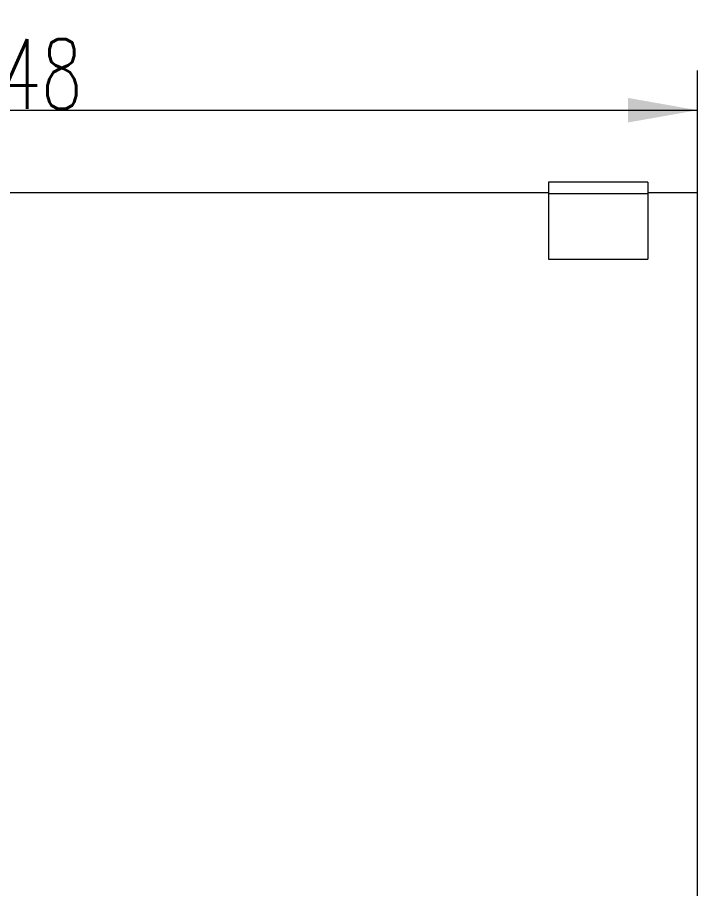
# Model space of a CAD drawing. Header units: millimetres. Extents: x 0 to 420, y 0 to 297.
# Drawn here: x 113.75 to 148, y 81.96 to 125.82 of the extents above; entities that cross this region are included whole.
import ezdxf

# ---------------------------------------------------------------- set-up
doc = ezdxf.new("R2010")
doc.units = ezdxf.units.MM
doc.layers.add('1', color=7, linetype='Continuous', true_color=0xffffff)
doc.layers.add('171', color=7, linetype='Continuous', true_color=0xffffff)
doc.styles.add('blockfont_v2', font='simplex.shx')
doc.dimstyles.get("Standard").update_dxf_attribs({"dimtxt": 0.18, "dimasz": 0.18, "dimexe": 0.18, "dimexo": 0.0625, "dimgap": 0.09, "dimtad": 0, "dimtih": 1, "dimtoh": 1, "dimdec": 4, "dimzin": 0, "dimdsep": 46, "dimtxsty": 'Standard', "dimcen": 0.09, "dimadec": 0, "dimazin": 0, "dimtfac": 1, "dimtdec": 4, "dimtofl": 0, "dimtmove": 0, "dimatfit": 3, "dimfxl": 1, "dimtolj": 1, "dimtzin": 0, "dimarcsym": 0})

# ---------------------------------------------------------------- blocks, each defined once
blk = doc.blocks.new('_U0')
at = {"layer": '171', "color": 124, "lineweight": 13, "transparency": 16777216}
for p, q in [((79.5, 116.982), (79.5, 123.146)), ((148, 116.982), (148, 123.146))]:
    blk.add_line(p, q, dxfattribs=at)
at = {"layer": '171', "color": 156, "lineweight": 13, "transparency": 16777216}
blk.add_line((79.5, 121.146), (148, 121.146), dxfattribs=at)
at = {"layer": '171', "color": 156, "lineweight": 18, "transparency": 16777216}
for points in [[(79.5, 121.146), (83, 121.763), (83, 120.529)], [(148, 121.146), (144.5, 120.529), (144.5, 121.763)]]:
    blk.add_solid(points, dxfattribs=at)
at = {"layer": '171', "color": 5, "linetype": 'Continuous', "lineweight": 13, "transparency": 16777216, "insert": (110.836, 121.223), "char_height": 3.5, "attachment_point": 7, "line_spacing_factor": 0.63253, "style": 'blockfont_v2'}
blk.add_mtext('\\W0.6866;548', dxfattribs=at)

msp = doc.modelspace()

# ---------------------------------------------------------------- linework, layer by layer
at = {"layer": '1', "color": 155, "linetype": 'Continuous', "lineweight": 18}
for p, q in [((145.5, 117.518), (140.5, 117.518)), ((140.5, 117.518), (140.5, 116.955)), ((145.5, 117.518), (145.5, 116.955)), ((140.499, 116.982), (88, 116.982)), ((140.5, 116.955), (140.5, 113.643)), ((140.5, 116.955), (145.5, 116.955)), ((148, 116.982), (145.5, 116.982)), ((145.5, 116.955), (145.5, 113.643)), ((148, 48.482), (148, 116.982)), ((140.5, 113.643), (145.5, 113.643))]:
    msp.add_line(p, q, dxfattribs=at)

# ---------------------------------------------------------------- dimensions: what is measured, and where the dimension line sits
at = {"layer": '171', "color": 5, "linetype": 'Continuous', "lineweight": 13}
dim = msp.add_linear_dim(base=(79.5, 121.146), p1=(148, 85.778), p2=(79.5, 82.732), dimstyle='Standard', override={"dimtxt": 3.5, "dimasz": 3.5, "dimexe": 2, "dimexo": 0, "dimgap": 1.05, "dimtad": 1, "dimtih": 1, "dimtoh": 0, "dimdec": 1, "dimlfac": 8, "dimzin": 8, "dimdsep": 46, "dimlunit": 2, "dimtxsty": 'blockfont_v2', "dimsah": 1, "dimse1": 0, "dimse2": 0, "dimsd1": 0, "dimsd2": 0, "dimclrd": 156, "dimclre": 124, "dimclrt": 5, "dimtol": 0, "dimtm": -0.1, "dimtfac": 0.571429, "dimtdec": 3, "dimtofl": 1, "dimtmove": 0, "dimtzin": 8, "dimlwd": 13, "dimlwe": 13}, dxfattribs=at)
dim.commit()
dim.dimension.update_dxf_attribs({"geometry": '_U0', "text_midpoint": (113.75, 121.146), "dimtype": 160})

doc.saveas('drawing.dxf')
